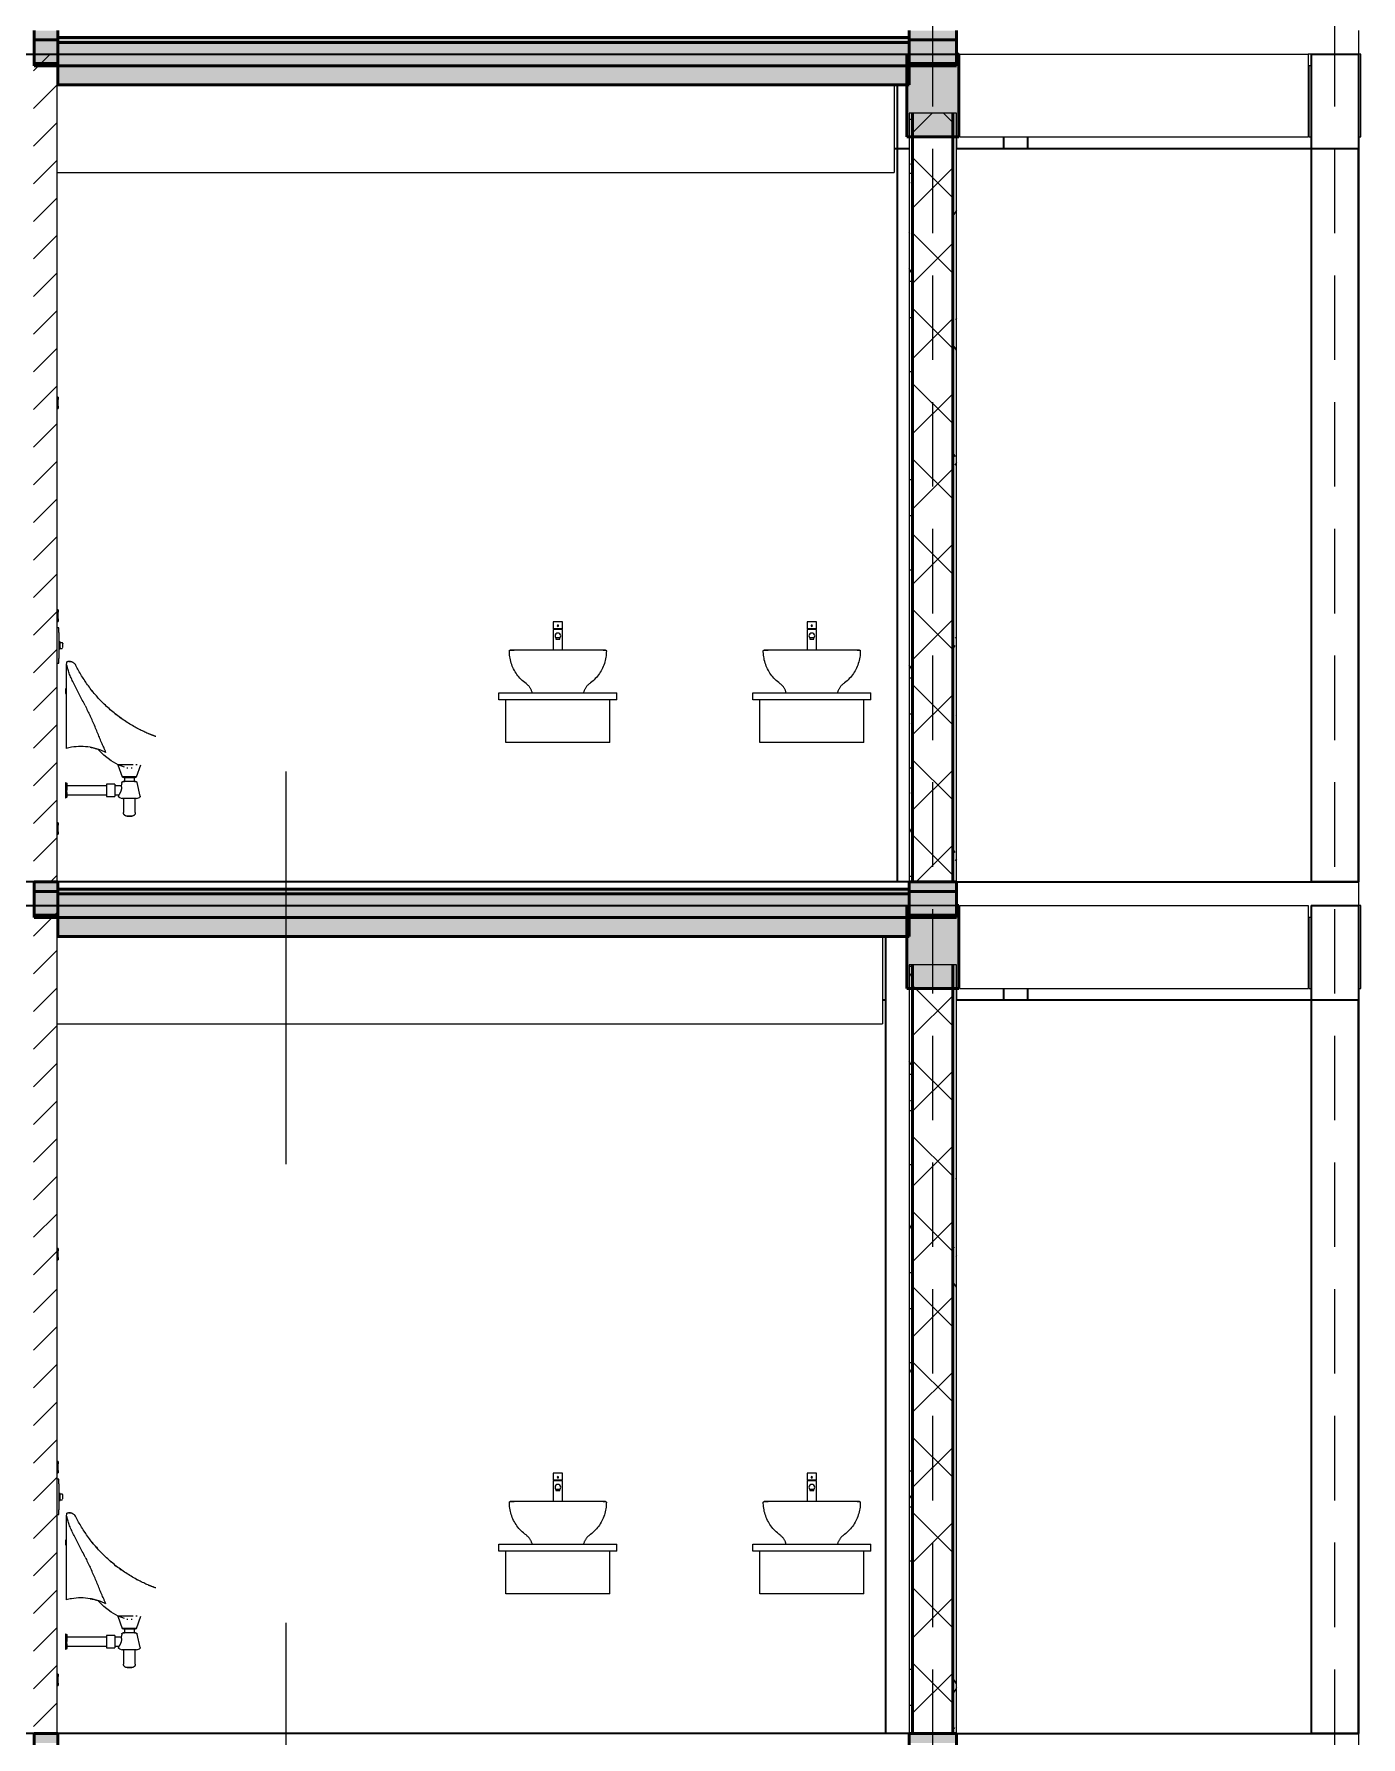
# Model space of a CAD drawing. Header units: millimetres. Extents: x -16591 to 16289, y -3677 to 22415.
# Drawn here: x 9402 to 15010, y 3885 to 11085 of the extents above; entities that cross this region are included whole.
import ezdxf

# ---------------------------------------------------------------- set-up
doc = ezdxf.new("R2010")
doc.units = ezdxf.units.MM
doc.linetypes.add('Hidden', pattern=[535.78125, 357.1875, -178.59375])
for name, color, linetype, lineweight in [('A-DETL', 90, 'Continuous', 18), ('A-DOOR', 31, 'Continuous', 25), ('A-FLOR', 192, 'Continuous', 18), ('A-FLOR-MCUT', 51, 'Continuous', 50), ('A-FLOR-PATT', 8, 'Continuous', 50), ('A-GLAZ', 151, 'Continuous', 25), ('A-WALL', 113, 'Continuous', 35), ('A-WALL-PATT', 111, 'Continuous', 25), ('P-SANR-FIXT', 6, 'Continuous', 18), ('S-BEAM', 12, 'Continuous', 18), ('S-COLS', 52, 'Continuous', 35), ('S-FNDN', 32, 'Continuous', 18), ('S-GRID', 1, 'Continuous', 9)]:
    doc.layers.add(name, color=color, linetype=linetype, lineweight=lineweight)
pattern_1 = [(0, (15767.206, 6000.71), (304.8, 76.2), [25.146, -203.454, 25.146, -203.454, -1219.2]), (0, (15767.206, 6000.71), (304.8, 76.2), [-457.2, 25.146, -432.054, 25.146, -203.454, -533.4]), (0, (15767.206, 6000.71), (304.8, 76.2), [-1143, 25.146, -127.254, 25.146, -355.854]), (120, (15881.506, 6038.81), (-218.3911, 225.8645), [25.146, -203.454, 25.146, -203.454, -1219.2]), (120, (15881.506, 6038.81), (-218.3911, 225.8645), [-457.2, 25.146, -432.054, 25.146, -203.454, -533.4]), (120, (15881.506, 6038.81), (-218.3911, 225.8645), [-1143, 25.146, -127.254, 25.146, -355.854]), (240, (15919.606, 6191.21), (-86.4089, -302.0645), [25.146, -203.454, 25.146, -203.454, -1219.2]), (240, (15919.606, 6191.21), (-86.4089, -302.0645), [-457.2, 25.146, -432.054, 25.146, -203.454, -533.4]), (240, (15919.606, 6191.21), (-86.4089, -302.0645), [-1143, 25.146, -127.254, 25.146, -355.854])]
pattern_2 = [(45, (15767.2, 6000.7), (-159.099, 159.099), []), (135, (15767.2, 6000.7), (-159.099, -159.099), [])]
pattern_3 = [(45, (15767.21, 6000.71), (-79.5495, 79.5495), [])]

# ---------------------------------------------------------------- blocks, each defined once
blk = doc.blocks.new('CỬA 1 CÁNH EROWINDOW_có ô chết_ - D5_800x2200-2361260-MẶT CẮT 4-4')
at = {"layer": 'A-DOOR'}
for p, q in [((9503, 2050), (9500, 2050)), ((9503, 2050), (9500, 2050)), ((9503, 2050), (9503, 2040)), ((9503, 2048.7), (9503, 2050)), ((9503, 2011.9), (9503, 2040)), ((9500, 2001.9), (9503, 2001.9)), ((9500, 2001.9), (9503, 2001.9)), ((9503, 2011.9), (9503, 2001.9)), ((9503, 2001.9), (9503, 2003.2)), ((9503, 1150), (9500, 1150)), ((9503, 1150), (9500, 1150)), ((9500, 1101.9), (9503, 1101.9)), ((9500, 1101.9), (9503, 1101.9)), ((9503, 1150), (9503, 1140)), ((9503, 1148.7), (9503, 1150)), ((9503, 1111.9), (9503, 1140)), ((9503, 1111.9), (9503, 1101.9)), ((9503, 1101.9), (9503, 1103.2)), ((9506, 1075), (9500, 1075)), ((9506, 1055), (9506, 1075)), ((9506, 1055), (9506, 945)), ((9512.1, 1015), (9506, 1015)), ((9512.1, 1000), (9512.1, 1015)), ((9522.9, 991.3), (9522.9, 1008.4)), ((9506, 985), (9512.1, 985)), ((9506, 925), (9506, 945)), ((9512.1, 985), (9512.1, 1000)), ((9522.9, 991.3), (9522.9, 992.5)), ((9500, 925), (9506, 925)), ((9503, 250), (9500, 250)), ((9503, 250), (9500, 250)), ((9503, 250), (9503, 240)), ((9503, 248.7), (9503, 250)), ((9503, 211.9), (9503, 240)), ((9500, 201.9), (9503, 201.9)), ((9500, 201.9), (9503, 201.9)), ((9503, 211.9), (9503, 201.9)), ((9503, 201.9), (9503, 203.2))]:
    blk.add_line(p, q, dxfattribs=at)
for points in [[(9512.1, 1008.7), (9512.1, 1009.1), (9512.3, 1009.5), (9512.5, 1009.8)], [(9513.1, 1010.9), (9513.6, 1011.6), (9515, 1012.6), (9516.6, 1013), (9517.5, 1013)], [(9517.5, 1013), (9518.3, 1013), (9520, 1012.6), (9521.3, 1011.6), (9521.8, 1010.9)], [(9522.5, 1009.8), (9522.7, 1009.5), (9522.8, 1009.1), (9522.9, 1008.7)], [(9513.1, 989.1), (9513.6, 988.4), (9515, 987.4), (9516.6, 987), (9517.5, 987)], [(9517.5, 987), (9518.3, 987), (9520, 987.4), (9521.3, 988.4), (9521.8, 989.1)]]:
    blk.add_open_spline(points, degree=3, dxfattribs=at)
blk = doc.blocks.new('Window_K2_Stack - Window_K2_Stack-2377845-MẶT CẮT 4-4')
at = {"layer": 'A-GLAZ'}
for p, q in [((13301, 10649.5), (13301, 10600)), ((13301, 7050), (13301, 7000))]:
    blk.add_line(p, q, dxfattribs=at)
blk = doc.blocks.new('dam betong - 220X350-2382505-MẶT CẮT 4-4')
at = {"layer": 'S-BEAM'}
for p, q in [((14790, 3750), (14790, 3450)), ((15010, 3800), (15000, 3800)), ((15010, 3450), (15010, 3800)), ((14790, 3450), (14800, 3450)), ((15000, 3450), (15010, 3450))]:
    blk.add_line(p, q, dxfattribs=at)
blk = doc.blocks.new('M_Concrete-Rectangular-Column - COT220X300-V5-MẶT CẮT 4-4')
at = {"layer": 'S-COLS'}
blk.add_line((13000, 7270), (13000, 3900), dxfattribs=at)
blk = doc.blocks.new('M_Concrete-Rectangular-Column - COT200X250-V6-MẶT CẮT 4-4')
at = {"layer": 'S-COLS'}
blk.add_line((13050, 10870), (13050, 7500), dxfattribs=at)
blk = doc.blocks.new('M_Concrete-Rectangular-Column - COT200X200-2391833-MẶT CẮT 4-4')
at = {"layer": 'S-COLS'}
for p, q in [((14800, 7400), (15000, 7400)), ((14800, 7400), (14800, 3900)), ((15000, 7400), (15000, 3900)), ((15000, 3900), (14800, 3900))]:
    blk.add_line(p, q, dxfattribs=at)
blk = doc.blocks.new('M_Concrete-Rectangular-Column - COT200X200-2391834-MẶT CẮT 4-4')
at = {"layer": 'S-COLS'}
for p, q in [((14800, 11000), (15000, 11000)), ((14800, 11000), (14800, 7500)), ((15000, 11000), (15000, 7500)), ((15000, 7500), (14800, 7500))]:
    blk.add_line(p, q, dxfattribs=at)
blk = doc.blocks.new('tieu nam2 - tieu nam2-818435-MẶT CẮT 4-4')
at = {"layer": 'P-SANR-FIXT'}
for p, q in [((9537.2, 915), (9537.2, 569.3)), ((9541.2, 915), (9537.2, 915)), ((9539.2, 915), (9540.6, 930.7)), ((9537.2, 816.7), (9534.6, 816.7)), ((9534.6, 816.7), (9534.6, 806.7)), ((9534.6, 806.7), (9534.6, 796.7)), ((9534.6, 796.7), (9537.2, 796.7)), ((9537.2, 569.3), (9537.2, 564.4)), ((9755.5, 495.6), (9774.3, 443.9)), ((9820.8, 495.6), (9755.5, 495.6)), ((9774.3, 443.9), (9783.5, 440)), ((9834.9, 443.9), (9774.3, 443.9)), ((9783.5, 440), (9783.5, 425)), ((9821.7, 440), (9783.5, 440)), ((9825.7, 440), (9821.8, 440)), ((9825.7, 440), (9834.9, 443.9)), ((9825.7, 425), (9825.7, 440)), ((9837.7, 495.6), (9831.4, 495.6)), ((9834.9, 443.9), (9853.7, 495.6)), ((9536.2, 419.5), (9534.6, 419.5)), ((9534.6, 419.5), (9534.6, 356.3)), ((9707.5, 406.9), (9540.2, 406.9)), ((9540.2, 406.9), (9540.2, 387.9)), ((9540.2, 378.8), (9540.2, 368.9)), ((9540.2, 368.9), (9707.5, 368.9)), ((9742.5, 413.9), (9707.5, 413.9)), ((9707.5, 413.9), (9707.5, 361.9)), ((9707.5, 361.9), (9742.5, 361.9)), ((9742.5, 413.9), (9742.5, 361.9)), ((9769.3, 406.9), (9742.5, 406.9)), ((9742.5, 368.9), (9760.6, 368.9)), ((9760.6, 368.9), (9759.3, 363.4)), ((9772.4, 419.9), (9769.3, 406.9)), ((9849.9, 363.4), (9836.9, 419.9)), ((9534.6, 356.3), (9536.2, 356.3)), ((9762.5, 357.5), (9774.6, 353.1)), ((9834.6, 353.1), (9774.6, 353.1)), ((9779.6, 353.1), (9779.6, 293.1)), ((9829.6, 293.1), (9829.6, 353.1)), ((9834.6, 353.1), (9846.8, 357.5))]:
    blk.add_line(p, q, dxfattribs=at)
at = {"layer": 'P-SANR-FIXT', "flags": 128}
for points in [[(9784.6, 485.8), (9757.1, 495.4), (9727.7, 512), (9696.6, 536.4), (9671.5, 561.3)], [(9794.2, 482.9), (9796.6, 483), (9797.5, 483.1)], [(9811.5, 483.1), (9813.9, 483), (9816.2, 482.9)], [(9536.2, 419.5), (9536.3, 419.5), (9536.5, 419.5), (9536.6, 419.5), (9536.8, 419.4), (9537, 419.4), (9537.1, 419.4), (9537.3, 419.3), (9537.4, 419.3), (9537.6, 419.2), (9537.7, 419.2), (9537.9, 419.1), (9538, 419), (9538.1, 419), (9538.3, 418.9), (9538.4, 418.8), (9538.5, 418.7), (9538.7, 418.6), (9538.8, 418.5), (9538.9, 418.4), (9539, 418.3), (9539.1, 418.2), (9539.2, 418), (9539.3, 417.9), (9539.4, 417.8), (9539.5, 417.6), (9539.6, 417.5), (9539.7, 417.4), (9539.8, 417.2), (9539.8, 417.1), (9539.9, 416.9), (9539.9, 416.8), (9540, 416.6), (9540, 416.5), (9540.1, 416.3), (9540.1, 416.2), (9540.1, 416), (9540.1, 415.8), (9540.2, 415.7), (9540.2, 415.5), (9540.2, 415.5)], [(9540.2, 360.3), (9540.2, 360.1), (9540.1, 360), (9540.1, 359.8), (9540.1, 359.6), (9540.1, 359.5), (9540, 359.3), (9540, 359.2), (9540, 359), (9539.9, 358.9), (9539.8, 358.7), (9539.8, 358.6), (9539.7, 358.4), (9539.6, 358.3), (9539.5, 358.2), (9539.5, 358), (9539.4, 357.9), (9539.3, 357.8), (9539.2, 357.6), (9539.1, 357.5), (9538.9, 357.4), (9538.8, 357.3), (9538.7, 357.2), (9538.6, 357.1), (9538.5, 357), (9538.3, 356.9), (9538.2, 356.8), (9538, 356.8), (9537.9, 356.7), (9537.8, 356.6), (9537.6, 356.6), (9537.5, 356.5), (9537.3, 356.4), (9537.2, 356.4), (9537, 356.4), (9536.8, 356.3), (9536.7, 356.3), (9536.5, 356.3), (9536.4, 356.3), (9536.2, 356.3), (9536.2, 356.3)], [(9540.2, 360.3), (9540.2, 360.3), (9540.2, 360.4), (9540.2, 360.5), (9540.2, 360.6), (9540.2, 360.8), (9540.2, 361.1), (9540.2, 361.4), (9540.2, 361.7), (9540.2, 362), (9540.2, 362.5), (9540.2, 362.9), (9540.2, 363.4), (9540.2, 363.9), (9540.2, 364.5), (9540.2, 365.1), (9540.2, 365.7), (9540.2, 366.4), (9540.2, 367.1), (9540.2, 367.9), (9540.2, 368.7), (9540.2, 369.5), (9540.2, 370.3), (9540.2, 371.2), (9540.2, 372.1), (9540.2, 373), (9540.2, 373.9), (9540.2, 374.9), (9540.2, 375.9), (9540.2, 376.9), (9540.2, 377.9), (9540.2, 378.9), (9540.2, 380), (9540.2, 381), (9540.2, 382.1), (9540.2, 383.2), (9540.2, 384.3), (9540.2, 385.4), (9540.2, 386.5), (9540.2, 387.6), (9540.2, 388.7), (9540.2, 389.8), (9540.2, 390.9), (9540.2, 392), (9540.2, 393.1), (9540.2, 394.2), (9540.2, 395.2), (9540.2, 396.3), (9540.2, 397.3), (9540.2, 398.4), (9540.2, 399.4), (9540.2, 400.4), (9540.2, 401.3), (9540.2, 402.3), (9540.2, 403.2), (9540.2, 404.1), (9540.2, 405), (9540.2, 405.9), (9540.2, 406.7), (9540.2, 407.5), (9540.2, 408.2), (9540.2, 409), (9540.2, 409.7), (9540.2, 410.3), (9540.2, 410.9), (9540.2, 411.5), (9540.2, 412.1), (9540.2, 412.6), (9540.2, 413.1), (9540.2, 413.5), (9540.2, 413.9), (9540.2, 414.2), (9540.2, 414.5), (9540.2, 414.8), (9540.2, 415), (9540.2, 415.2), (9540.2, 415.3), (9540.2, 415.4), (9540.2, 415.5), (9540.2, 415.5)], [(9540.2, 415.5), (9540.2, 415.5), (9540.2, 415.4), (9540.2, 415.3), (9540.2, 415.1), (9540.2, 414.9), (9540.2, 414.7), (9540.2, 414.4), (9540.2, 414.1), (9540.2, 413.7), (9540.2, 413.3), (9540.2, 412.9), (9540.2, 412.4), (9540.2, 411.8), (9540.2, 411.3), (9540.2, 410.7), (9540.2, 410), (9540.2, 409.3), (9540.2, 408.6), (9540.2, 407.9), (9540.2, 407.1)], [(9540.2, 369.1), (9540.2, 368.3), (9540.2, 367.5), (9540.2, 366.8), (9540.2, 366.1), (9540.2, 365.4), (9540.2, 364.8), (9540.2, 364.2), (9540.2, 363.7), (9540.2, 363.2), (9540.2, 362.7), (9540.2, 362.3), (9540.2, 361.9), (9540.2, 361.5), (9540.2, 361.2), (9540.2, 361), (9540.2, 360.7), (9540.2, 360.6), (9540.2, 360.4), (9540.2, 360.3), (9540.2, 360.3), (9540.2, 360.3)], [(9762.5, 357.5), (9762.3, 357.6), (9762.1, 357.7), (9761.9, 357.8), (9761.7, 357.9), (9761.6, 358), (9761.4, 358.1), (9761.2, 358.2), (9761.1, 358.3), (9760.9, 358.5), (9760.8, 358.6), (9760.6, 358.7), (9760.5, 358.9), (9760.4, 359), (9760.2, 359.2), (9760.1, 359.3), (9760, 359.5), (9759.9, 359.7), (9759.8, 359.8), (9759.7, 360), (9759.6, 360.2), (9759.5, 360.4), (9759.5, 360.6), (9759.4, 360.8), (9759.3, 361), (9759.3, 361.1), (9759.3, 361.3), (9759.2, 361.5), (9759.2, 361.7), (9759.2, 361.9), (9759.2, 362.1), (9759.2, 362.3), (9759.2, 362.5), (9759.2, 362.7), (9759.2, 362.9), (9759.3, 363.1), (9759.3, 363.3), (9759.3, 363.4)], [(9772.4, 419.9), (9772.4, 420.2), (9772.5, 420.4), (9772.6, 420.7), (9772.7, 420.9), (9772.8, 421.2), (9772.9, 421.4), (9773, 421.6), (9773.1, 421.8), (9773.3, 422.1), (9773.4, 422.3), (9773.6, 422.5), (9773.8, 422.7), (9773.9, 422.9), (9774.1, 423.1), (9774.3, 423.3), (9774.5, 423.4), (9774.7, 423.6), (9774.9, 423.8), (9775.1, 423.9), (9775.4, 424.1), (9775.6, 424.2), (9775.8, 424.3), (9776.1, 424.4), (9776.3, 424.5), (9776.5, 424.6), (9776.8, 424.7), (9777, 424.8), (9777.3, 424.8), (9777.6, 424.9), (9777.8, 424.9), (9778.1, 425), (9778.3, 425), (9778.6, 425), (9778.8, 425)], [(9830.5, 425), (9830.5, 425), (9830.4, 425), (9830.3, 425), (9830.2, 425), (9830, 425), (9829.7, 425), (9829.5, 425), (9829.2, 425), (9828.8, 425), (9828.4, 425), (9828, 425), (9827.6, 425), (9827.1, 425), (9826.5, 425), (9826, 425), (9825.4, 425), (9824.7, 425), (9824.1, 425), (9823.4, 425), (9822.6, 425), (9821.9, 425), (9821.1, 425), (9820.3, 425), (9819.5, 425), (9818.6, 425), (9817.7, 425), (9816.8, 425), (9815.9, 425), (9814.9, 425), (9814, 425), (9813, 425), (9812, 425), (9811, 425), (9810, 425), (9809, 425), (9808, 425), (9807, 425), (9805.9, 425), (9804.9, 425), (9803.9, 425), (9802.8, 425), (9801.8, 425), (9800.8, 425), (9799.8, 425), (9798.7, 425), (9797.7, 425), (9796.7, 425), (9795.8, 425), (9794.8, 425), (9793.9, 425), (9792.9, 425), (9792, 425), (9791.1, 425), (9790.2, 425), (9789.4, 425), (9788.6, 425), (9787.8, 425), (9787, 425), (9786.3, 425), (9785.5, 425), (9784.9, 425), (9784.2, 425), (9783.6, 425), (9783, 425), (9782.5, 425), (9781.9, 425), (9781.5, 425), (9781, 425), (9780.6, 425), (9780.2, 425), (9779.9, 425), (9779.6, 425), (9779.4, 425), (9779.2, 425), (9779, 425), (9778.9, 425), (9778.8, 425), (9778.8, 425), (9778.8, 425)], [(9778.8, 425), (9778.8, 425), (9778.8, 425), (9778.9, 425), (9779.1, 425), (9779.3, 425), (9779.5, 425), (9779.8, 425), (9780.1, 425), (9780.4, 425), (9780.8, 425), (9781.2, 425), (9781.7, 425), (9782.2, 425), (9782.7, 425), (9783.3, 425), (9783.9, 425)], [(9825.6, 425), (9826.2, 425), (9826.8, 425), (9827.3, 425), (9827.8, 425), (9828.2, 425), (9828.6, 425), (9829, 425), (9829.3, 425), (9829.6, 425), (9829.9, 425), (9830.1, 425), (9830.2, 425), (9830.4, 425), (9830.4, 425), (9830.5, 425), (9830.5, 425)], [(9830.5, 425), (9830.7, 425), (9831, 425), (9831.3, 425), (9831.5, 424.9), (9831.8, 424.9), (9832, 424.8), (9832.3, 424.7), (9832.6, 424.7), (9832.8, 424.6), (9833, 424.5), (9833.3, 424.4), (9833.5, 424.3), (9833.7, 424.1), (9834, 424), (9834.2, 423.9), (9834.4, 423.7), (9834.6, 423.5), (9834.8, 423.4), (9835, 423.2), (9835.2, 423), (9835.4, 422.8), (9835.5, 422.6), (9835.7, 422.4), (9835.9, 422.2), (9836, 422), (9836.2, 421.8), (9836.3, 421.5), (9836.4, 421.3), (9836.5, 421.1), (9836.6, 420.8), (9836.7, 420.6), (9836.8, 420.3), (9836.8, 420.1), (9836.9, 419.9)], [(9849.9, 363.4), (9850, 363.2), (9850, 363), (9850, 362.8), (9850.1, 362.6), (9850.1, 362.4), (9850.1, 362.2), (9850.1, 362), (9850, 361.8), (9850, 361.6), (9850, 361.4), (9850, 361.2), (9849.9, 361), (9849.9, 360.8), (9849.8, 360.6), (9849.7, 360.4), (9849.6, 360.2), (9849.6, 360.1), (9849.5, 359.9), (9849.4, 359.7), (9849.3, 359.5), (9849.2, 359.4), (9849, 359.2), (9848.9, 359.1), (9848.8, 358.9), (9848.6, 358.8), (9848.5, 358.6), (9848.4, 358.5), (9848.2, 358.4), (9848, 358.2), (9847.9, 358.1), (9847.7, 358), (9847.5, 357.9), (9847.4, 357.8), (9847.2, 357.7), (9847, 357.6), (9846.8, 357.6), (9846.8, 357.5)], [(9794.6, 278.1), (9794, 278.1), (9793.4, 278.2), (9792.8, 278.2), (9792.2, 278.3), (9791.6, 278.4), (9791.1, 278.6), (9790.5, 278.7), (9789.9, 278.9), (9789.3, 279.1), (9788.8, 279.3), (9788.2, 279.6), (9787.7, 279.8), (9787.2, 280.1), (9786.7, 280.4), (9786.2, 280.7), (9785.7, 281.1), (9785.2, 281.5), (9784.7, 281.8), (9784.3, 282.2), (9783.9, 282.7), (9783.5, 283.1), (9783.1, 283.6), (9782.7, 284), (9782.3, 284.5), (9782, 285), (9781.7, 285.5), (9781.4, 286.1), (9781.1, 286.6), (9780.9, 287.1), (9780.6, 287.7), (9780.4, 288.3), (9780.2, 288.8), (9780.1, 289.4), (9780, 290), (9779.8, 290.6), (9779.7, 291.2), (9779.7, 291.8), (9779.6, 292.4), (9779.6, 293), (9779.6, 293.1)], [(9829.6, 293.1), (9829.6, 292.5), (9829.6, 291.9), (9829.5, 291.3), (9829.4, 290.7), (9829.3, 290.1), (9829.2, 289.6), (9829, 289), (9828.9, 288.4), (9828.7, 287.8), (9828.4, 287.3), (9828.2, 286.7), (9827.9, 286.2), (9827.6, 285.7), (9827.3, 285.2), (9827, 284.7), (9826.7, 284.2), (9826.3, 283.7), (9825.9, 283.2), (9825.5, 282.8), (9825.1, 282.4), (9824.6, 282), (9824.2, 281.6), (9823.7, 281.2), (9823.2, 280.8), (9822.7, 280.5), (9822.2, 280.2), (9821.7, 279.9), (9821.2, 279.6), (9820.6, 279.4), (9820.1, 279.1), (9819.5, 278.9), (9818.9, 278.8), (9818.3, 278.6), (9817.8, 278.5), (9817.2, 278.3), (9816.6, 278.3), (9816, 278.2), (9815.4, 278.1), (9814.8, 278.1), (9814.6, 278.1)], [(9794.6, 278.1), (9794.6, 278.1), (9794.7, 278.1), (9794.7, 278.1), (9794.7, 278.1), (9794.8, 278.1), (9794.9, 278.1), (9795, 278.1), (9795.1, 278.1), (9795.3, 278.1), (9795.4, 278.1), (9795.6, 278.1), (9795.8, 278.1), (9795.9, 278.1), (9796.1, 278.1), (9796.4, 278.1), (9796.6, 278.1), (9796.8, 278.1), (9797.1, 278.1), (9797.4, 278.1), (9797.7, 278.1), (9797.9, 278.1), (9798.2, 278.1), (9798.6, 278.1), (9798.9, 278.1), (9799.2, 278.1), (9799.6, 278.1), (9799.9, 278.1), (9800.3, 278.1), (9800.6, 278.1), (9801, 278.1), (9801.4, 278.1), (9801.8, 278.1), (9802.1, 278.1), (9802.5, 278.1), (9802.9, 278.1), (9803.3, 278.1), (9803.7, 278.1), (9804.1, 278.1), (9804.5, 278.1), (9804.9, 278.1), (9805.3, 278.1), (9805.7, 278.1), (9806.1, 278.1), (9806.5, 278.1), (9806.9, 278.1), (9807.3, 278.1), (9807.7, 278.1), (9808, 278.1), (9808.4, 278.1), (9808.8, 278.1), (9809.1, 278.1), (9809.5, 278.1), (9809.8, 278.1), (9810.2, 278.1), (9810.5, 278.1), (9810.8, 278.1), (9811.1, 278.1), (9811.4, 278.1), (9811.7, 278.1), (9812, 278.1), (9812.3, 278.1), (9812.5, 278.1), (9812.7, 278.1), (9813, 278.1), (9813.2, 278.1), (9813.4, 278.1), (9813.6, 278.1), (9813.7, 278.1), (9813.9, 278.1), (9814, 278.1), (9814.2, 278.1), (9814.3, 278.1), (9814.4, 278.1), (9814.5, 278.1), (9814.5, 278.1), (9814.6, 278.1), (9814.6, 278.1), (9814.6, 278.1), (9814.6, 278.1)], [(9814.6, 278.1), (9814.6, 278.1), (9814.6, 278.1), (9814.5, 278.1), (9814.5, 278.1), (9814.4, 278.1), (9814.3, 278.1), (9814.2, 278.1), (9814.1, 278.1), (9814, 278.1), (9813.8, 278.1), (9813.7, 278.1), (9813.5, 278.1), (9813.3, 278.1), (9813.1, 278.1), (9812.9, 278.1), (9812.6, 278.1), (9812.4, 278.1), (9812.1, 278.1), (9811.9, 278.1), (9811.6, 278.1), (9811.3, 278.1), (9811, 278.1), (9810.7, 278.1), (9810.4, 278.1), (9810, 278.1), (9809.7, 278.1), (9809.3, 278.1), (9809, 278.1), (9808.6, 278.1), (9808.2, 278.1), (9807.9, 278.1), (9807.5, 278.1), (9807.1, 278.1), (9806.7, 278.1), (9806.3, 278.1), (9805.9, 278.1), (9805.5, 278.1), (9805.1, 278.1), (9804.7, 278.1), (9804.3, 278.1), (9803.9, 278.1), (9803.5, 278.1), (9803.1, 278.1), (9802.7, 278.1), (9802.3, 278.1), (9802, 278.1), (9801.6, 278.1), (9801.2, 278.1), (9800.8, 278.1), (9800.5, 278.1), (9800.1, 278.1), (9799.7, 278.1), (9799.4, 278.1), (9799.1, 278.1), (9798.7, 278.1), (9798.4, 278.1), (9798.1, 278.1), (9797.8, 278.1), (9797.5, 278.1), (9797.2, 278.1), (9797, 278.1), (9796.7, 278.1), (9796.5, 278.1), (9796.3, 278.1), (9796.1, 278.1), (9795.9, 278.1), (9795.7, 278.1), (9795.5, 278.1), (9795.3, 278.1), (9795.2, 278.1), (9795.1, 278.1), (9795, 278.1), (9794.9, 278.1), (9794.8, 278.1), (9794.7, 278.1), (9794.7, 278.1), (9794.6, 278.1), (9794.6, 278.1), (9794.6, 278.1)]]:
    blk.add_lwpolyline(points, dxfattribs=at)
at = {"layer": 'P-SANR-FIXT'}
for points, knots in [([(9578.8, 915), (9577.3, 917.9), (9574.6, 921.6), (9570.5, 925.4), (9567.4, 927.6), (9564.9, 929), (9562.8, 929.9), (9559.8, 931.1), (9554.9, 932.3), (9549, 932.5), (9544.2, 931.8), (9541.3, 930.9), (9540.6, 930.7), (9540.6, 930.7)], [-1, -1, -1, -1, -0.892857, -0.839286, -0.785714, -0.732143, -0.705357, -0.678571, -0.571429, -0.428571, -0.285714, -0.142857, 0, 0, 0, 0]), ([(9617.6, 745.4), (9613.6, 753.3), (9605.6, 768.9), (9593.6, 791.9), (9581.8, 814.4), (9570.7, 836.3), (9562.2, 854), (9556.1, 867.7), (9550.5, 881.2), (9544.8, 897.3), (9542.1, 909.3), (9541.2, 915)], [0, 0, 0, 0, 0.125, 0.25, 0.375, 0.5, 0.625, 0.6875, 0.75, 0.875, 1, 1, 1, 1]), ([(9915.8, 614.9), (9915.8, 614.9), (9915.3, 615), (9913.2, 615.8), (9910.2, 616.9), (9907.1, 618.1), (9904.6, 619.1), (9901.7, 620.2), (9898.5, 621.5), (9895.1, 622.8), (9891.4, 624.3), (9887.5, 626), (9882, 628.3), (9871.7, 632.9), (9855.3, 640.5), (9834, 651.5), (9811.8, 664.1), (9789.2, 678.3), (9766.8, 693.7), (9737.6, 715.9), (9702.6, 746.3), (9664.5, 786.1), (9630.7, 828.4), (9606.6, 864.7), (9589.8, 893.7), (9582.3, 908), (9578.8, 915)], [-1, -1, -1, -1, -0.975, -0.95, -0.925, -0.9125, -0.9, -0.8875, -0.875, -0.8625, -0.85, -0.8375, -0.825, -0.8, -0.75, -0.7, -0.65, -0.6, -0.55, -0.5, -0.4, -0.3, -0.2, -0.1, -0.05, 0, 0, 0, 0]), ([(9617.9, 848), (9617.7, 848.3), (9616.8, 849.7), (9615.8, 851.1), (9615.1, 852.2)], [0.84533896, 0.84533896, 0.84533896, 0.84533896, 0.84782609, 0.85866495, 0.85866495, 0.85866495, 0.85866495]), ([(9615.1, 852.2), (9615.8, 851.1), (9616.8, 849.7), (9617.7, 848.3), (9617.9, 848)], [0.14130435, 0.14130435, 0.14130435, 0.14130435, 0.15217391, 0.15465542, 0.15465542, 0.15465542, 0.15465542]), ([(9696.1, 569.3), (9693, 576), (9686.8, 589.7), (9677.9, 611.4), (9668.9, 633.7), (9656.2, 664.1), (9645.9, 687.1), (9638.8, 702.4)], [0, 0, 0, 0, 0.166667, 0.333333, 0.5, 0.666667, 1, 1, 1, 1]), ([(9831.2, 653.2), (9831.5, 653.1), (9833.7, 651.8), (9835.9, 650.7), (9837.8, 649.7)], [0.75033888, 0.75033888, 0.75033888, 0.75033888, 0.75271739, 0.76718853, 0.76718853, 0.76718853, 0.76718853]), ([(9705, 547.7), (9701.1, 549.6), (9693.1, 553.4), (9678.3, 559.3), (9660.4, 565), (9646.5, 568.1), (9639.5, 569.3)], [0, 0, 0, 0, 0.2, 0.4, 0.7, 1, 1, 1, 1]), ([(9769.3, 406.9), (9769.4, 406.9), (9769.4, 406.7), (9769.6, 406.2), (9769.7, 405.7), (9769.9, 405), (9770.1, 404.2), (9770.3, 403.5), (9770.4, 402.8), (9770.5, 402.2), (9770.6, 401.7), (9770.7, 400.9), (9770.8, 399.8), (9770.9, 398.4), (9771, 397.2), (9771, 396.2), (9770.9, 395.1), (9770.8, 393.3), (9770.5, 390.5), (9769.8, 387.8), (9769.2, 385.8), (9768.8, 384.8), (9768.6, 384), (9768.3, 383.2), (9767.9, 382.2), (9767.3, 380.9), (9766.8, 379.7), (9766.3, 378.8), (9766, 378.1), (9765.7, 377.4), (9765.2, 376.6), (9764.7, 375.6), (9764.1, 374.6), (9763.7, 373.9), (9763.4, 373.3), (9763.1, 372.8), (9762.7, 372.2), (9762.2, 371.5), (9761.7, 370.7), (9761.3, 370.1), (9761, 369.5), (9760.7, 369), (9760.6, 368.9), (9760.6, 368.9)], [-1, -1, -1, -1, -0.944444, -0.916667, -0.888889, -0.861111, -0.833333, -0.805556, -0.791667, -0.777778, -0.763889, -0.75, -0.722222, -0.694444, -0.666667, -0.652778, -0.638889, -0.611111, -0.555556, -0.5, -0.472222, -0.458333, -0.444444, -0.430556, -0.416667, -0.388889, -0.361111, -0.347222, -0.333333, -0.319444, -0.305556, -0.277778, -0.25, -0.236111, -0.222222, -0.208333, -0.194444, -0.166667, -0.138889, -0.111111, -0.083333, -0.055556, 0, 0, 0, 0])]:
    blk.add_open_spline(points, degree=3, knots=knots, dxfattribs=at)
for points in [[(9549.3, 932.3), (9551.1, 932.4), (9553.3, 932.3), (9555.7, 931.9)], [(9650.2, 804.3), (9649, 805.9), (9647.8, 807.4), (9646.6, 808.9)], [(9646.6, 808.9), (9647.8, 807.4), (9649, 805.9), (9650.2, 804.3)], [(9617.6, 745.4), (9621, 738.2), (9627.9, 723.8), (9635.1, 709.5), (9638.8, 702.4)], [(9667.8, 783.6), (9666, 785.7), (9664.2, 787.7), (9662.4, 789.8)], [(9662.4, 789.8), (9664.2, 787.7), (9666, 785.7), (9667.8, 783.6)], [(9685.1, 764.9), (9683.4, 766.7), (9681.7, 768.5), (9680, 770.2)], [(9680, 770.2), (9681.7, 768.4), (9683.4, 766.7), (9685.1, 764.9)], [(9721.7, 729.9), (9723.9, 728.1), (9726, 726.2), (9728.2, 724.4)], [(9728.2, 724.4), (9726, 726.2), (9723.9, 728.1), (9721.8, 729.9)], [(9748.8, 707.5), (9746.3, 709.5), (9743.9, 711.4), (9741.4, 713.3)], [(9741.4, 713.3), (9743.9, 711.4), (9746.3, 709.5), (9748.8, 707.5)], [(9769.3, 692.2), (9766.9, 693.9), (9764.6, 695.6), (9762.3, 697.3)], [(9762.3, 697.3), (9764.6, 695.6), (9766.9, 693.9), (9769.3, 692.2)], [(9837.8, 649.7), (9835.6, 650.8), (9833.4, 652), (9831.2, 653.2)], [(9559.4, 569.3), (9555.6, 568.7), (9548.2, 567.2), (9540.9, 565.4), (9537.2, 564.4)], [(9639.5, 569.3), (9626.3, 571.6), (9599.4, 573.9), (9572.6, 571.6), (9559.4, 569.3)], [(9639.5, 569.3), (9644.9, 568.4), (9650.2, 567.3), (9655.4, 566)], [(9660.3, 564.7), (9664, 563.7), (9667.6, 562.7), (9671.1, 561.5)], [(9705, 547.7), (9703.8, 550.9), (9701.2, 557.9), (9697.9, 565.4), (9696.1, 569.3)]]:
    blk.add_open_spline(points, degree=3, dxfattribs=at)
blk = doc.blocks.new('chau rua tay2 - chau rua tay2-V9-MẶT CẮT 4-4')
at = {"layer": 'P-SANR-FIXT'}
for p, q in [((11595.6, 5000), (11595.6, 4970)), ((11635.6, 5000), (11595.6, 5000)), ((11635.6, 4970), (11595.6, 4970)), ((11595.6, 4968), (11595.6, 4879.8)), ((11635.6, 4968), (11595.6, 4968)), ((11597.6, 4970), (11597.6, 4968)), ((11633.6, 4968), (11633.6, 4970)), ((11635.6, 4970), (11635.6, 5000)), ((11635.6, 4880), (11635.6, 4968)), ((11606.2, 4933.2), (11625, 4933.2)), ((11607.6, 4933.2), (11607.6, 4927.1)), ((11607.6, 4927.1), (11607.9, 4927.1)), ((11607.6, 4927.1), (11623.6, 4927.1)), ((11623.3, 4927.1), (11623.6, 4927.1)), ((11623.6, 4927.1), (11623.6, 4933.2)), ((11365.6, 4700), (11865.6, 4700)), ((11365.6, 4670), (11365.6, 4700)), ((11865.6, 4670), (11865.6, 4700)), ((11865.6, 4670), (11365.6, 4670)), ((11395.6, 4489.9), (11395.6, 4670)), ((11835.6, 4489.9), (11835.6, 4670)), ((11835.6, 4489.9), (11395.6, 4489.9))]:
    blk.add_line(p, q, dxfattribs=at)
at = {"layer": 'P-SANR-FIXT', "flags": 128}
for points in [[(11410.6, 4877), (11410.6, 4877.1), (11410.6, 4877.2), (11410.6, 4877.3), (11410.6, 4877.4), (11410.6, 4877.6), (11410.7, 4877.7), (11410.7, 4877.8), (11410.7, 4877.9), (11410.8, 4878), (11410.8, 4878.1), (11410.9, 4878.2), (11410.9, 4878.3), (11411, 4878.5), (11411, 4878.6), (11411.1, 4878.7), (11411.2, 4878.8), (11411.2, 4878.8), (11411.3, 4878.9), (11411.4, 4879), (11411.5, 4879.1), (11411.6, 4879.2), (11411.7, 4879.3), (11411.8, 4879.3), (11411.9, 4879.4), (11412, 4879.5), (11412.1, 4879.5), (11412.2, 4879.6), (11412.3, 4879.7), (11412.4, 4879.7), (11412.5, 4879.8), (11412.6, 4879.8), (11412.7, 4879.8), (11412.8, 4879.9), (11412.9, 4879.9), (11413.1, 4879.9), (11413.2, 4879.9), (11413.3, 4879.9), (11413.4, 4880), (11413.5, 4880), (11413.6, 4880)], [(11481, 4738.9), (11475.5, 4743), (11470.3, 4747.3), (11465.2, 4751.9), (11460.3, 4756.6), (11455.6, 4761.5), (11451.1, 4766.6), (11446.8, 4771.8), (11442.7, 4777.3), (11438.8, 4782.9), (11435.2, 4788.6), (11431.8, 4794.5), (11428.6, 4800.5), (11425.7, 4806.6), (11423, 4812.9), (11420.6, 4819.2), (11418.4, 4825.7), (11416.5, 4832.2), (11414.8, 4838.8), (11413.5, 4845.5), (11412.3, 4852.2), (11411.5, 4858.9), (11410.9, 4865.7), (11410.6, 4872.5), (11410.6, 4877)], [(11817.6, 4880), (11817.5, 4880), (11817, 4880), (11816.2, 4880), (11815.1, 4880), (11813.6, 4880), (11811.9, 4880), (11809.8, 4880), (11807.4, 4880), (11804.7, 4880), (11801.7, 4880), (11798.4, 4880), (11794.8, 4880), (11790.9, 4880), (11786.8, 4880), (11782.4, 4880), (11777.7, 4880), (11772.7, 4880), (11767.5, 4880), (11762.1, 4880), (11756.4, 4880), (11750.5, 4880), (11744.3, 4880), (11738, 4880), (11731.5, 4880), (11724.8, 4880), (11717.9, 4880), (11710.8, 4880), (11703.6, 4880), (11696.3, 4880), (11688.8, 4880), (11681.2, 4880), (11673.5, 4880), (11665.8, 4880), (11657.9, 4880), (11649.9, 4880), (11642, 4880), (11633.9, 4880), (11625.9, 4880), (11617.8, 4880), (11609.7, 4880), (11601.6, 4880), (11593.6, 4880), (11585.6, 4880), (11577.6, 4880), (11569.7, 4880), (11561.9, 4880), (11554.1, 4880), (11546.5, 4880), (11538.9, 4880), (11531.5, 4880), (11524.3, 4880), (11517.1, 4880), (11510.1, 4880), (11503.3, 4880), (11496.7, 4880), (11490.3, 4880), (11484, 4880), (11478, 4880), (11472.2, 4880), (11466.6, 4880), (11461.3, 4880), (11456.2, 4880), (11451.4, 4880), (11446.8, 4880), (11442.5, 4880), (11438.5, 4880), (11434.7, 4880), (11431.3, 4880), (11428.1, 4880), (11425.2, 4880), (11422.7, 4880), (11420.4, 4880), (11418.5, 4880), (11416.9, 4880), (11415.6, 4880), (11414.6, 4880), (11414, 4880), (11413.6, 4880), (11413.6, 4880)], [(11413.6, 4880), (11413.7, 4880), (11414.2, 4880), (11415, 4880), (11416.2, 4880), (11417.6, 4880), (11419.4, 4880), (11421.4, 4880), (11423.8, 4880), (11426.5, 4880), (11429.5, 4880), (11431.1, 4880)], [(11820.6, 4877), (11820.5, 4870.2), (11820.1, 4863.4), (11819.5, 4856.6), (11818.5, 4849.9), (11817.3, 4843.2), (11815.8, 4836.5), (11814.1, 4830), (11812.1, 4823.5), (11809.8, 4817.1), (11807.3, 4810.7), (11804.6, 4804.5), (11801.6, 4798.4), (11798.3, 4792.5), (11794.8, 4786.6), (11791.1, 4780.9), (11787.2, 4775.4), (11783, 4770), (11778.6, 4764.8), (11774, 4759.8), (11769.3, 4754.9), (11764.3, 4750.3), (11759.2, 4745.8), (11753.8, 4741.6), (11750.3, 4738.9)], [(11807.5, 4880), (11808.5, 4880), (11810.8, 4880), (11812.7, 4880), (11814.3, 4880), (11815.6, 4880), (11816.6, 4880), (11817.3, 4880), (11817.6, 4880), (11817.6, 4880)], [(11817.6, 4880), (11817.8, 4880), (11817.9, 4879.9), (11818, 4879.9), (11818.1, 4879.9), (11818.2, 4879.9), (11818.4, 4879.9), (11818.5, 4879.8), (11818.6, 4879.8), (11818.7, 4879.8), (11818.8, 4879.7), (11818.9, 4879.7), (11819, 4879.6), (11819.1, 4879.6), (11819.2, 4879.5), (11819.3, 4879.4), (11819.4, 4879.4), (11819.5, 4879.3), (11819.6, 4879.2), (11819.7, 4879.1), (11819.8, 4879), (11819.9, 4879), (11820, 4878.9), (11820, 4878.8), (11820.1, 4878.7), (11820.2, 4878.6), (11820.2, 4878.5), (11820.3, 4878.4), (11820.3, 4878.3), (11820.4, 4878.2), (11820.4, 4878), (11820.5, 4877.9), (11820.5, 4877.8), (11820.6, 4877.7), (11820.6, 4877.6), (11820.6, 4877.5), (11820.6, 4877.4), (11820.6, 4877.2), (11820.6, 4877.1), (11820.6, 4877), (11820.6, 4877)], [(11507.1, 4700), (11506.4, 4702.6), (11505.6, 4705.2), (11504.7, 4707.8), (11503.7, 4710.3), (11502.6, 4712.8), (11501.4, 4715.2), (11500.1, 4717.6), (11498.7, 4719.9), (11497.3, 4722.2), (11495.7, 4724.4), (11494, 4726.5), (11492.3, 4728.6), (11490.5, 4730.6), (11488.6, 4732.6), (11486.6, 4734.4), (11484.5, 4736.2), (11482.4, 4737.9), (11481, 4738.9)], [(11750.3, 4738.9), (11748.1, 4737.3), (11746, 4735.6), (11744, 4733.8), (11742, 4731.9), (11740.1, 4730), (11738.3, 4727.9), (11736.6, 4725.8), (11735, 4723.7), (11733.5, 4721.4), (11732, 4719.1), (11730.6, 4716.8), (11729.4, 4714.4), (11728.2, 4712), (11727.1, 4709.5), (11726.2, 4706.9), (11725.3, 4704.4), (11724.6, 4701.8), (11724.1, 4700)]]:
    blk.add_lwpolyline(points, dxfattribs=at)
at = {"layer": 'P-SANR-FIXT'}
for centre, radius, start, end in [((11615.6, 4983.3), 3, 0, 180), ((11615.6, 4983.3), 3, 180, 0), ((11615.6, 4940.6), 12, 0, 180), ((11615.6, 4940.6), 12, 180, 218.49898), ((11615.6, 4940.6), 12, 218.49898, 229.60132), ((11615.6, 4940.6), 12, 310.39861, 321.50102), ((11615.6, 4940.6), 12, 321.50102, 0)]:
    blk.add_arc(centre, radius, start, end, dxfattribs=at)

msp = doc.modelspace()

# ---------------------------------------------------------------- hatches: boundary and pattern name
at = {"layer": 'A-FLOR'}
for points in [[(13100.9, 11050), (13100.9, 11070), (9501.7, 11070), (9501.7, 11050), (13085.9, 11050)], [(13100.9, 7450), (13100.9, 7470), (9501.7, 7470), (9501.7, 7450), (13085.9, 7450)]]:
    msp.add_hatch(color=8, dxfattribs=at).paths.add_polyline_path(points)
at = {"layer": 'A-FLOR-PATT'}
h = msp.add_hatch(color=256, dxfattribs=at)
h.paths.add_polyline_path([(7210.4, 11060), (7902.6, 11060), (7902.6, 11100), (-98.2, 11100), (-98.2, 11060), (5904.7, 11060)])
h.paths.add_polyline_path([(13249.1, 11060), (13300.1, 11060), (13300.1, 11100), (13100.9, 11100), (13100.9, 11060), (13167.5, 11060)])
h.paths.add_polyline_path([(9501.7, 11060), (9501.7, 11100), (9401.7, 11100), (9401.7, 11060), (9495.3, 11060)])
h = msp.add_hatch(color=256, dxfattribs=at)
h.paths.add_polyline_path([(7210.4, 10960), (7902.6, 10960), (7902.6, 11060), (-98.2, 11060), (-98.2, 10960), (5904.7, 10960)])
h.paths.add_polyline_path([(13249.1, 10960), (13300.1, 10960), (13300.1, 11060), (13100.9, 11060), (13100.9, 10960)])
h.paths.add_polyline_path([(9501.7, 10960), (9501.7, 11060), (9401.7, 11060), (9401.7, 10960)])
for points in [[(11453.8, 10950), (13100.9, 10950), (13100.9, 11050), (9501.7, 11050), (9501.7, 10950), (11372.2, 10950)], [(9501.7, 7350), (13100.9, 7350), (13100.9, 7450), (9501.7, 7450)]]:
    msp.add_hatch(color=256, dxfattribs=at).paths.add_polyline_path(points)
at = {"layer": 'A-FLOR-PATT', "lineweight": 18}
h = msp.add_hatch(color=256, dxfattribs=at)
h.paths.add_polyline_path([(13249.1, 10950), (13300.1, 10950), (13300.1, 10960), (13100.9, 10960), (13100.9, 10950)])
h.paths.add_polyline_path([(29.2, 10950), (7902.6, 10950), (7902.6, 10960), (-98.2, 10960), (-98.2, 10950)])
h.paths.add_polyline_path([(9501.7, 10950), (9501.7, 10960), (9401.7, 10960), (9401.7, 10950)])
for points in [[(13085.9, 10870), (13100.9, 10870), (13100.9, 10950), (9501.7, 10950), (9501.7, 10870), (12759.5, 10870)], [(13085.9, 7270), (13100.9, 7270), (13100.9, 7350), (9501.7, 7350), (9501.7, 7270), (12759.5, 7270)]]:
    msp.add_hatch(color=256, dxfattribs=at).paths.add_polyline_path(points)
at = {"layer": 'A-FLOR-PATT'}
h = msp.add_hatch(color=256, dxfattribs=at)
h.paths.add_polyline_path([(5904.7, 7460), (7902.6, 7460), (7902.6, 7500), (-98.2, 7500), (-98.2, 7460), (5578.3, 7460)])
h.paths.add_polyline_path([(13249.1, 7460), (13300.1, 7460), (13300.1, 7500), (13100.9, 7500), (13100.9, 7460), (13167.5, 7460)])
h.paths.add_polyline_path([(9501.7, 7460), (9501.7, 7500), (9401.7, 7500), (9401.7, 7460), (9495.3, 7460)])
h = msp.add_hatch(color=256, dxfattribs=at)
h.paths.add_polyline_path([(5904.7, 7360), (7902.6, 7360), (7902.6, 7460), (-98.2, 7460), (-98.2, 7360), (5578.3, 7360)])
h.paths.add_polyline_path([(13300.1, 7360), (13300.1, 7460), (13100.9, 7460), (13100.9, 7360), (13249.1, 7360)])
h.paths.add_polyline_path([(9495.3, 7360), (9501.7, 7360), (9501.7, 7460), (9401.7, 7460), (9401.7, 7360)])
at = {"layer": 'A-FLOR-PATT', "lineweight": 18}
h = msp.add_hatch(color=256, dxfattribs=at)
h.paths.add_polyline_path([(5578.3, 7350), (7902.6, 7350), (7902.6, 7360), (-98.2, 7360), (-98.2, 7350), (5251.9, 7350)])
h.paths.add_polyline_path([(13249.1, 7350), (13300.1, 7350), (13300.1, 7360), (13100.9, 7360), (13100.9, 7350)])
h.paths.add_polyline_path([(9501.7, 7350), (9501.7, 7360), (9401.7, 7360), (9401.7, 7350), (9495.3, 7350)])
at = {"layer": 'A-FLOR-PATT'}
h = msp.add_hatch(color=256, dxfattribs=at)
h.paths.add_polyline_path([(13249.1, 3860), (13300.1, 3860), (13300.1, 3900), (13100.9, 3900), (13100.9, 3860), (13167.5, 3860)])
h.paths.add_polyline_path([(29.2, 3860), (7902.6, 3860), (7902.6, 3900), (-98.2, 3900), (-98.2, 3860)])
h.paths.add_polyline_path([(9495.3, 3860), (9501.7, 3860), (9501.7, 3900), (9401.7, 3900), (9401.7, 3860)])
at = {"layer": 'A-WALL-PATT', "lineweight": 18}
h = msp.add_hatch(dxfattribs=at)
h.set_pattern_fill('FP_1', color=256, style=0, pattern_type=2)
h.set_pattern_definition(pattern_3)
h.paths.add_polyline_path([(9495.3, 7500), (9500, 7500), (9500, 11000), (9400, 11000), (9400, 7500)])
h = msp.add_hatch(dxfattribs=at)
h.set_pattern_fill('FP_2', color=256, style=0, pattern_type=2)
h.set_pattern_definition(pattern_1)
h.paths.add_polyline_path([(13115, 7500), (13115, 10750), (13100, 10750), (13100, 7500)])
h = msp.add_hatch(dxfattribs=at)
h.set_pattern_fill('FP_3', color=256, style=0, pattern_type=2)
h.set_pattern_definition(pattern_2)
h.paths.add_polyline_path([(13167.5, 7500), (13285, 7500), (13285, 10750), (13115, 10750), (13115, 7500)])
h = msp.add_hatch(dxfattribs=at)
h.set_pattern_fill('FP_2', color=256, style=0, pattern_type=2)
h.set_pattern_definition(pattern_1)
h.paths.add_polyline_path([(13300, 7500), (13300, 10750), (13285, 10750), (13285, 7500)])
h = msp.add_hatch(dxfattribs=at)
h.set_pattern_fill('FP_1', color=256, style=0, pattern_type=2)
h.set_pattern_definition(pattern_3)
h.paths.add_polyline_path([(9500, 3900), (9500, 7400), (9400, 7400), (9400, 3900), (9495.3, 3900)])
h = msp.add_hatch(dxfattribs=at)
h.set_pattern_fill('FP_2', color=256, style=0, pattern_type=2)
h.set_pattern_definition(pattern_1)
h.paths.add_polyline_path([(13115, 3900), (13115, 7150), (13100, 7150), (13100, 3900)])
h = msp.add_hatch(dxfattribs=at)
h.set_pattern_fill('FP_3', color=256, style=0, pattern_type=2)
h.set_pattern_definition(pattern_2)
h.paths.add_polyline_path([(13167.5, 3900), (13285, 3900), (13285, 7150), (13115, 7150), (13115, 3900)])
h = msp.add_hatch(dxfattribs=at)
h.set_pattern_fill('FP_2', color=256, style=0, pattern_type=2)
h.set_pattern_definition(pattern_1)
h.paths.add_polyline_path([(13300, 3900), (13300, 7150), (13285, 7150), (13285, 3900)])
at = {"layer": 'S-BEAM'}
for points in [[(13310, 10650), (13310, 11000), (13090, 11000), (13090, 10650), (13300, 10650)], [(13090, 7050), (13310, 7050), (13310, 7400), (13090, 7400), (13090, 7084.9)]]:
    msp.add_hatch(color=256, dxfattribs=at).paths.add_polyline_path(points)

# ---------------------------------------------------------------- linework, layer by layer
at = {"layer": 'A-DETL'}
for p, q in [((10466.3, 7967), (10466.3, 6307)), ((10466.3, 4367), (10466.3, 2707))]:
    msp.add_line(p, q, dxfattribs=at)
at = {"layer": 'A-FLOR', "color": 250, "lineweight": 50}
for p, q in [((9401.7, 11100), (9401.7, 10950)), ((9501.7, 10950), (9501.7, 11100)), ((13100.9, 11100), (13100.9, 10950)), ((13300.1, 10950), (13300.1, 11100)), ((13100.9, 11070), (9501.7, 11070)), ((9501.7, 11070), (9501.7, 10870)), ((13100.9, 10870), (13100.9, 11070)), ((9401.7, 10950), (9501.7, 10950)), ((13100.9, 10950), (13300.1, 10950)), ((9501.7, 10870), (13100.9, 10870)), ((9501.7, 7500), (9401.7, 7500)), ((9401.7, 7500), (9401.7, 7350)), ((9501.7, 7350), (9501.7, 7500)), ((13300.1, 7500), (13100.9, 7500)), ((13100.9, 7500), (13100.9, 7350)), ((13300.1, 7350), (13300.1, 7500)), ((13100.9, 7470), (9501.7, 7470)), ((9501.7, 7470), (9501.7, 7270)), ((13100.9, 7270), (13100.9, 7470)), ((9401.7, 7350), (9501.7, 7350)), ((13100.9, 7350), (13300.1, 7350)), ((9501.7, 7270), (13100.9, 7270)), ((9501.7, 3900), (9401.7, 3900)), ((9401.7, 3900), (9401.7, 3750)), ((9501.7, 3750), (9501.7, 3900)), ((13300.1, 3900), (13100.9, 3900)), ((13100.9, 3900), (13100.9, 3750)), ((13300.1, 3750), (13300.1, 3900))]:
    msp.add_line(p, q, dxfattribs=at)
at = {"layer": 'A-FLOR'}
for p, q in [((13312.7, 10950), (13310, 10950)), ((14800, 10950), (14787.3, 10950)), ((15000, 7500), (15000, 7400)), ((13312.7, 7350), (13310, 7350)), ((14800, 7350), (14787.3, 7350)), ((15000, 3900), (15000, 3800))]:
    msp.add_line(p, q, dxfattribs=at)
at = {"layer": 'A-FLOR-MCUT'}
for p, q in [((9501.7, 11060), (9401.7, 11060)), ((13100.9, 11050), (9501.7, 11050)), ((13300.1, 11060), (13100.9, 11060)), ((9501.7, 10960), (9401.7, 10960)), ((13100.9, 10950), (9501.7, 10950)), ((13300.1, 10960), (13100.9, 10960)), ((9501.7, 7460), (9401.7, 7460)), ((13100.9, 7450), (9501.7, 7450)), ((13300.1, 7460), (13100.9, 7460)), ((9501.7, 7360), (9401.7, 7360)), ((13100.9, 7350), (9501.7, 7350)), ((13300.1, 7360), (13100.9, 7360))]:
    msp.add_line(p, q, dxfattribs=at)
at = {"layer": 'A-WALL', "lineweight": 25}
for p, q in [((9500, 7500), (9500, 11000)), ((13100, 10750), (13100, 7500)), ((13300, 10750), (13100, 10750)), ((13300, 7500), (13300, 10750)), ((9500, 3900), (9500, 7400)), ((13100, 7150), (13100, 3900)), ((13300, 7150), (13100, 7150)), ((13300, 3900), (13300, 7150))]:
    msp.add_line(p, q, dxfattribs=at)
at = {"layer": 'A-WALL', "lineweight": 50}
for p, q in [((13115, 7500), (13115, 10750)), ((13285, 7500), (13285, 10750)), ((13115, 3900), (13115, 7150)), ((13285, 3900), (13285, 7150))]:
    msp.add_line(p, q, dxfattribs=at)
at = {"layer": 'A-WALL'}
for p, q in [((13100, 10600), (13037.3, 10600)), ((15000, 10600), (13300, 10600)), ((13501, 10600), (13501, 10649.5)), ((13601, 10649.5), (13601, 10600)), ((15000, 7500), (15000, 10600)), ((13300.1, 7500), (15000, 7500)), ((13000, 7000), (12987.3, 7000)), ((15000, 7000), (13300, 7000)), ((13501, 7000), (13501, 7050)), ((13601, 7050), (13601, 7000)), ((15000, 3900), (15000, 7000)), ((13300.1, 3900), (15000, 3900))]:
    msp.add_line(p, q, dxfattribs=at)
at = {"layer": 'S-BEAM'}
for p, q in [((13300, 11000), (13090, 11000)), ((13312.7, 10650), (13312.7, 11000)), ((13312.7, 11000), (14787.3, 11000)), ((14787.3, 11000), (14787.3, 10650)), ((13037.3, 10870), (13037.3, 10500)), ((13312.7, 10650), (14787.3, 10650)), ((9500, 10500), (13037.3, 10500)), ((13300, 7400), (13090, 7400)), ((13312.7, 7050), (13312.7, 7400)), ((13312.7, 7400), (14787.3, 7400)), ((14787.3, 7400), (14787.3, 7050)), ((12987.3, 7270), (12987.3, 6900)), ((13312.7, 7050), (14787.3, 7050)), ((9500, 6900), (12987.3, 6900))]:
    msp.add_line(p, q, dxfattribs=at)
at = {"layer": 'S-BEAM', "lineweight": 50}
for p, q in [((13090, 11000), (13090, 10650)), ((13310, 11000), (13300, 11000)), ((13310, 10650), (13310, 11000)), ((13090, 10650), (13310, 10650)), ((13090, 7400), (13090, 7050)), ((13310, 7400), (13300, 7400)), ((13310, 7050), (13310, 7400)), ((13090, 7050), (13310, 7050))]:
    msp.add_line(p, q, dxfattribs=at)
at = {"layer": 'S-FNDN', "lineweight": 35}
for p, q in [((13300, 11000), (13300, 11100)), ((-98.2, 11000), (13300.1, 11000)), ((13100.9, 7500), (-100, 7500)), ((13300, 7400), (13300, 7500)), ((7910, 7400), (13090, 7400)), ((13100.9, 3900), (-100, 3900)), ((13300, 3800), (13300, 3900))]:
    msp.add_line(p, q, dxfattribs=at)
at = {"layer": 'S-FNDN'}
for p, q in [((15000, 11100), (15000, 11000)), ((13312.7, 11000), (13310, 11000)), ((14800, 11000), (14787.3, 11000)), ((13090, 7400), (13300, 7400))]:
    msp.add_line(p, q, dxfattribs=at)
at = {"layer": 'S-GRID', "linetype": 'Hidden'}
for p, q in [((13200, -3151.5), (13200, 22414.6)), ((14900, -3151.5), (14900, 22414.6))]:
    msp.add_line(p, q, dxfattribs=at)

# ---------------------------------------------------------------- block references
at = {"layer": 'A-DOOR'}
for p in [(0, 7500), (0, 3900)]:
    msp.add_blockref('CỬA 1 CÁNH EROWINDOW_có ô chết_ - D5_800x2200-2361260-MẶT CẮT 4-4', p, dxfattribs=at)
at = {"layer": 'A-GLAZ', "lineweight": 18}
msp.add_blockref('Window_K2_Stack - Window_K2_Stack-2377845-MẶT CẮT 4-4', (0, 0), dxfattribs=at)
at = {"layer": 'P-SANR-FIXT'}
for name, p in [('chau rua tay2 - chau rua tay2-V9-MẶT CẮT 4-4', (0, 3600)), ('chau rua tay2 - chau rua tay2-V9-MẶT CẮT 4-4', (1073.5, 3600)), ('tieu nam2 - tieu nam2-818435-MẶT CẮT 4-4', (0, 7500)), ('chau rua tay2 - chau rua tay2-V9-MẶT CẮT 4-4', (0, 0)), ('chau rua tay2 - chau rua tay2-V9-MẶT CẮT 4-4', (1073.5, 0)), ('tieu nam2 - tieu nam2-818435-MẶT CẮT 4-4', (0, 3900))]:
    msp.add_blockref(name, p, dxfattribs=at)
at = {"layer": 'S-BEAM'}
for p in [(0, 7200), (0, 3600)]:
    msp.add_blockref('dam betong - 220X350-2382505-MẶT CẮT 4-4', p, dxfattribs=at)
at = {"layer": 'S-COLS'}
for name in ['M_Concrete-Rectangular-Column - COT200X200-2391834-MẶT CẮT 4-4', 'M_Concrete-Rectangular-Column - COT200X250-V6-MẶT CẮT 4-4', 'M_Concrete-Rectangular-Column - COT200X200-2391833-MẶT CẮT 4-4', 'M_Concrete-Rectangular-Column - COT220X300-V5-MẶT CẮT 4-4']:
    msp.add_blockref(name, (0, 0), dxfattribs=at)

doc.saveas('drawing.dxf')
